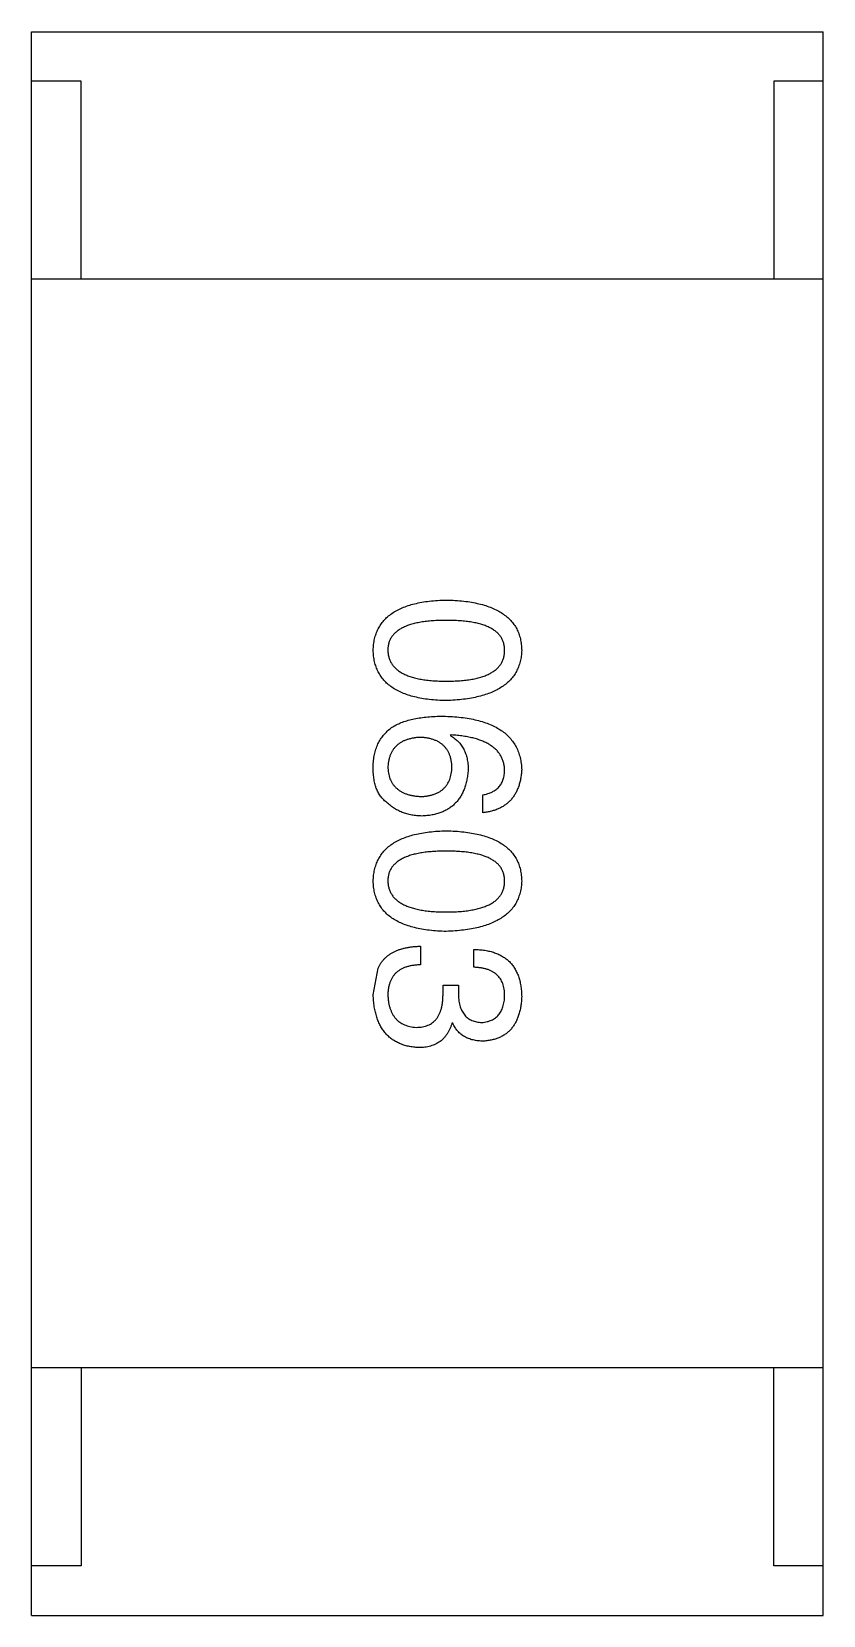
# Model space of a CAD drawing. Header units: inches. Extents: x -190 to 160, y -110 to 38.
# Drawn here: x 49.803 to 50.603, y -33.629 to -32.029 of the extents above; entities that cross this region are included whole.
import ezdxf

# ---------------------------------------------------------------- set-up
doc = ezdxf.new("R2010")
doc.units = ezdxf.units.IN
doc.header["$LTSCALE"] = 1.21
doc.header["$MEASUREMENT"] = 0
doc.layers.get('0').update_dxf_attribs({"linetype": 'CONTINUOUS'})

msp = doc.modelspace()

# ---------------------------------------------------------------- linework, layer by layer
at = {"color": 7, "linetype": 'Continuous'}
for p, q in [((49.8026, -33.6293), (49.8026, -32.0293)), ((49.8026, -32.0293), (50.6026, -32.0293)), ((50.6026, -33.6293), (50.6026, -32.0293)), ((49.8526, -32.0793), (49.8026, -32.0793)), ((49.8526, -32.2793), (49.8526, -32.0793)), ((50.5526, -32.0793), (50.5526, -32.2793)), ((50.6026, -32.0793), (50.5526, -32.0793)), ((50.6026, -32.2793), (49.8026, -32.2793)), ((50.2265, -32.7397), (50.2257, -32.7405)), ((50.2585, -32.8184), (50.2585, -32.8004)), ((50.1954, -32.9532), (50.1954, -32.9721)), ((50.2495, -32.9745), (50.2495, -32.9565)), ((50.1478, -33.0024), (50.1527, -32.9753)), ((50.2183, -33.0016), (50.2183, -32.9926)), ((50.2183, -32.9926), (50.2339, -32.9926)), ((50.2339, -32.9926), (50.2339, -33.0024)), ((50.2281, -33.0311), (50.2273, -33.0311)), ((50.6026, -33.3793), (49.8026, -33.3793)), ((49.8526, -33.3793), (49.8526, -33.5793)), ((50.5526, -33.5793), (50.5526, -33.3793)), ((49.8526, -33.5793), (49.8026, -33.5793)), ((50.6026, -33.5793), (50.5526, -33.5793)), ((49.8026, -33.6293), (50.6026, -33.6293))]:
    msp.add_line(p, q, dxfattribs=at)
for points, knots in [([(50.1478, -32.6543), (50.1479, -32.6523), (50.1481, -32.6484), (50.149, -32.6428), (50.1506, -32.6375), (50.1526, -32.6327), (50.1553, -32.6281), (50.1585, -32.624), (50.1623, -32.6202), (50.1667, -32.6169), (50.1716, -32.6139), (50.1771, -32.6113), (50.1831, -32.609), (50.1897, -32.6072), (50.1969, -32.6056), (50.2046, -32.6045), (50.2129, -32.6038), (50.2186, -32.6036), (50.2216, -32.6035)], [0, 0, 0, 0, 0.059135, 0.115606, 0.169241, 0.221578, 0.273261, 0.324749, 0.377329, 0.431642, 0.488541, 0.548597, 0.612232, 0.680174, 0.752504, 0.829777, 0.912307, 1, 1, 1, 1]), ([(50.2216, -32.6035), (50.2246, -32.6036), (50.2305, -32.6038), (50.2391, -32.6045), (50.2471, -32.6056), (50.2545, -32.6072), (50.2613, -32.609), (50.2676, -32.6113), (50.2732, -32.6139), (50.2783, -32.6169), (50.2828, -32.6202), (50.2868, -32.624), (50.2901, -32.6281), (50.2929, -32.6326), (50.295, -32.6375), (50.2966, -32.6428), (50.2975, -32.6484), (50.2977, -32.6523), (50.2978, -32.6543)], [0, 0, 0, 0, 0.088823, 0.172287, 0.250296, 0.323438, 0.392244, 0.456221, 0.516635, 0.573871, 0.628, 0.680335, 0.731489, 0.782557, 0.834044, 0.886738, 0.942089, 1, 1, 1, 1]), ([(50.2216, -32.624), (50.2192, -32.624), (50.2146, -32.624), (50.2079, -32.6244), (50.2017, -32.625), (50.1959, -32.6258), (50.1906, -32.6269), (50.1857, -32.6281), (50.1813, -32.6297), (50.1774, -32.6315), (50.1739, -32.6335), (50.1709, -32.6357), (50.1683, -32.6382), (50.1662, -32.641), (50.1645, -32.6439), (50.1634, -32.6472), (50.1627, -32.6507), (50.1626, -32.6531), (50.1626, -32.6543)], [0, 0, 0, 0, 0.096457, 0.187288, 0.27178, 0.350132, 0.423455, 0.491343, 0.554037, 0.612253, 0.666313, 0.717038, 0.764921, 0.811214, 0.856775, 0.902988, 0.950234, 1, 1, 1, 1]), ([(50.2806, -32.6543), (50.2805, -32.6531), (50.2805, -32.6507), (50.2798, -32.6472), (50.2786, -32.644), (50.277, -32.641), (50.2749, -32.6382), (50.2723, -32.6357), (50.2693, -32.6335), (50.2658, -32.6315), (50.2619, -32.6297), (50.2575, -32.6281), (50.2526, -32.6269), (50.2473, -32.6258), (50.2415, -32.625), (50.2353, -32.6244), (50.2286, -32.624), (50.224, -32.624), (50.2216, -32.624)], [0, 0, 0, 0, 0.049764, 0.097007, 0.143217, 0.188577, 0.235116, 0.282997, 0.333719, 0.387776, 0.445989, 0.508679, 0.576563, 0.649481, 0.728235, 0.812722, 0.903548, 1, 1, 1, 1]), ([(50.2216, -32.7051), (50.2186, -32.705), (50.2129, -32.7048), (50.2046, -32.7041), (50.1969, -32.703), (50.1897, -32.7014), (50.1831, -32.6996), (50.1771, -32.6973), (50.1716, -32.6947), (50.1667, -32.6917), (50.1623, -32.6884), (50.1585, -32.6846), (50.1553, -32.6805), (50.1526, -32.6759), (50.1506, -32.671), (50.149, -32.6658), (50.1481, -32.6602), (50.1479, -32.6563), (50.1478, -32.6543)], [0, 0, 0, 0, 0.08769, 0.170218, 0.24749, 0.319818, 0.387758, 0.451391, 0.511445, 0.568185, 0.622681, 0.67526, 0.726746, 0.778428, 0.830764, 0.884397, 0.940866, 1, 1, 1, 1]), ([(50.1626, -32.6543), (50.1626, -32.6556), (50.1628, -32.658), (50.1636, -32.6616), (50.1648, -32.6649), (50.1665, -32.668), (50.1686, -32.6708), (50.1712, -32.6734), (50.1743, -32.6757), (50.1778, -32.6778), (50.1817, -32.6796), (50.1861, -32.6812), (50.1909, -32.6825), (50.1962, -32.6836), (50.2019, -32.6844), (50.2081, -32.685), (50.2147, -32.6854), (50.2192, -32.6854), (50.2216, -32.6854)], [0, 0, 0, 0, 0.050879, 0.099377, 0.146973, 0.193618, 0.240619, 0.289461, 0.34047, 0.395283, 0.453059, 0.515633, 0.582666, 0.655287, 0.732971, 0.815933, 0.905166, 1, 1, 1, 1]), ([(50.2216, -32.6854), (50.224, -32.6854), (50.2286, -32.6854), (50.2353, -32.685), (50.2415, -32.6844), (50.2473, -32.6836), (50.2526, -32.6825), (50.2575, -32.6812), (50.2619, -32.6796), (50.2658, -32.6778), (50.2693, -32.6757), (50.2723, -32.6734), (50.2749, -32.6708), (50.277, -32.668), (50.2786, -32.6649), (50.2798, -32.6616), (50.2805, -32.658), (50.2805, -32.6556), (50.2806, -32.6543)], [0, 0, 0, 0, 0.095719, 0.185854, 0.269738, 0.347952, 0.420315, 0.487894, 0.550245, 0.608186, 0.662454, 0.713283, 0.761375, 0.808209, 0.854301, 0.901312, 0.949396, 1, 1, 1, 1]), ([(50.2978, -32.6543), (50.2977, -32.6563), (50.2975, -32.6601), (50.2964, -32.6656), (50.2947, -32.6708), (50.2926, -32.6757), (50.2898, -32.6801), (50.2864, -32.6842), (50.2824, -32.6879), (50.2779, -32.6913), (50.2728, -32.6943), (50.2672, -32.697), (50.261, -32.6992), (50.2542, -32.7011), (50.2468, -32.7027), (50.2389, -32.7039), (50.2305, -32.7047), (50.2246, -32.705), (50.2216, -32.7051)], [0, 0, 0, 0, 0.057415, 0.112361, 0.16496, 0.216437, 0.267441, 0.318839, 0.371478, 0.426325, 0.483626, 0.544235, 0.608673, 0.677374, 0.750405, 0.828394, 0.911525, 1, 1, 1, 1]), ([(50.1478, -32.7701), (50.1479, -32.768), (50.1482, -32.764), (50.1493, -32.7582), (50.1508, -32.7527), (50.153, -32.7477), (50.1558, -32.743), (50.1591, -32.7388), (50.163, -32.7348), (50.166, -32.7326), (50.1675, -32.7315)], [0, 0, 0, 0, 0.137449, 0.267856, 0.393219, 0.514735, 0.63397, 0.753734, 0.874967, 1, 1, 1, 1]), ([(50.1675, -32.7315), (50.169, -32.7307), (50.1723, -32.7289), (50.1775, -32.7267), (50.1832, -32.7249), (50.1893, -32.7235), (50.1959, -32.7223), (50.203, -32.7215), (50.2105, -32.7209), (50.2157, -32.7209), (50.2183, -32.7209)], [0, 0, 0, 0, 0.101889, 0.209155, 0.322694, 0.442863, 0.569758, 0.70479, 0.848502, 1, 1, 1, 1]), ([(50.2183, -32.7209), (50.2215, -32.721), (50.2276, -32.7212), (50.2364, -32.722), (50.2447, -32.7231), (50.2523, -32.7248), (50.2594, -32.7267), (50.2659, -32.7291), (50.2718, -32.7319), (50.2771, -32.7351), (50.2818, -32.7386), (50.2859, -32.7427), (50.2894, -32.7471), (50.2923, -32.7519), (50.2946, -32.7571), (50.2963, -32.7627), (50.2974, -32.7687), (50.2977, -32.7729), (50.2978, -32.775)], [0, 0, 0, 0, 0.087517, 0.169686, 0.246944, 0.319347, 0.387088, 0.450961, 0.511075, 0.567974, 0.622351, 0.675039, 0.726853, 0.778688, 0.83093, 0.884738, 0.941043, 1, 1, 1, 1]), ([(50.1954, -32.7422), (50.1941, -32.7423), (50.1915, -32.7424), (50.1879, -32.743), (50.1845, -32.7437), (50.1814, -32.7447), (50.1784, -32.7458), (50.1758, -32.7473), (50.1733, -32.7489), (50.1712, -32.7508), (50.1692, -32.7528), (50.1675, -32.7551), (50.1661, -32.7576), (50.1649, -32.7603), (50.1639, -32.7633), (50.1632, -32.7664), (50.1627, -32.7698), (50.1626, -32.7721), (50.1626, -32.7733)], [0, 0, 0, 0, 0.076467, 0.148148, 0.216496, 0.280559, 0.342274, 0.401168, 0.458322, 0.514073, 0.569257, 0.62465, 0.68124, 0.739113, 0.799947, 0.862804, 0.929597, 1, 1, 1, 1]), ([(50.2273, -32.7725), (50.2273, -32.7713), (50.2272, -32.7691), (50.2267, -32.7658), (50.226, -32.7627), (50.2251, -32.7599), (50.2239, -32.7572), (50.2225, -32.7548), (50.2208, -32.7526), (50.2189, -32.7506), (50.2168, -32.7487), (50.2145, -32.7472), (50.2119, -32.7458), (50.209, -32.7446), (50.2059, -32.7437), (50.2026, -32.7429), (50.1991, -32.7424), (50.1966, -32.7423), (50.1954, -32.7422)], [0, 0, 0, 0, 0.070453, 0.136523, 0.199866, 0.260392, 0.318446, 0.374657, 0.430182, 0.485556, 0.541071, 0.598396, 0.657208, 0.718642, 0.783247, 0.851631, 0.923928, 1, 1, 1, 1]), ([(50.2257, -32.7405), (50.2271, -32.7414), (50.2299, -32.7431), (50.2336, -32.7463), (50.2368, -32.7499), (50.2394, -32.7541), (50.2413, -32.7587), (50.2427, -32.7637), (50.2436, -32.7692), (50.2437, -32.773), (50.2437, -32.775)], [0, 0, 0, 0, 0.122276, 0.239997, 0.35611, 0.473903, 0.59404, 0.720428, 0.855383, 1, 1, 1, 1]), ([(50.2806, -32.775), (50.2805, -32.7737), (50.2803, -32.7711), (50.2794, -32.7675), (50.2783, -32.764), (50.2766, -32.7608), (50.2747, -32.7577), (50.2723, -32.7549), (50.2694, -32.7524), (50.2663, -32.7501), (50.2626, -32.748), (50.2586, -32.7461), (50.2543, -32.7445), (50.2495, -32.7431), (50.2443, -32.7419), (50.2387, -32.7409), (50.2327, -32.7402), (50.2286, -32.7399), (50.2265, -32.7397)], [0, 0, 0, 0, 0.054741, 0.107075, 0.158339, 0.208382, 0.258772, 0.310045, 0.362765, 0.417822, 0.475982, 0.537466, 0.602901, 0.673037, 0.747247, 0.826291, 0.910782, 1, 1, 1, 1]), ([(50.1601, -32.8069), (50.1591, -32.806), (50.1569, -32.8041), (50.1543, -32.8006), (50.1521, -32.7967), (50.1504, -32.7923), (50.149, -32.7874), (50.1482, -32.7821), (50.1477, -32.7762), (50.1478, -32.7722), (50.1478, -32.7701)], [0, 0, 0, 0, 0.105033, 0.21147, 0.321511, 0.438526, 0.563605, 0.698055, 0.843218, 1, 1, 1, 1]), ([(50.1626, -32.7733), (50.1627, -32.7744), (50.1628, -32.7766), (50.1634, -32.7797), (50.1642, -32.7826), (50.1652, -32.7853), (50.1665, -32.7878), (50.168, -32.7901), (50.1698, -32.7922), (50.1718, -32.7941), (50.174, -32.7958), (50.1765, -32.7973), (50.1792, -32.7986), (50.1821, -32.7997), (50.1853, -32.8006), (50.1887, -32.8012), (50.1924, -32.8018), (50.1949, -32.8019), (50.1962, -32.802)], [0, 0, 0, 0, 0.066682, 0.130303, 0.190802, 0.248749, 0.30534, 0.361219, 0.415721, 0.471765, 0.528279, 0.586428, 0.64659, 0.710143, 0.776461, 0.846692, 0.921137, 1, 1, 1, 1]), ([(50.1962, -32.802), (50.1974, -32.8019), (50.1998, -32.8018), (50.2032, -32.8013), (50.2065, -32.8005), (50.2095, -32.7996), (50.2122, -32.7985), (50.2148, -32.7972), (50.2171, -32.7956), (50.2192, -32.7939), (50.221, -32.7919), (50.2226, -32.7897), (50.224, -32.7874), (50.2251, -32.7848), (50.226, -32.782), (50.2267, -32.779), (50.2272, -32.7758), (50.2273, -32.7736), (50.2273, -32.7725)], [0, 0, 0, 0, 0.076288, 0.14871, 0.216387, 0.281386, 0.342528, 0.402111, 0.4591, 0.514852, 0.569974, 0.625644, 0.682226, 0.740156, 0.800362, 0.863471, 0.930116, 1, 1, 1, 1]), ([(50.2437, -32.775), (50.2435, -32.7768), (50.2432, -32.7804), (50.2423, -32.7855), (50.2412, -32.7903), (50.2396, -32.7948), (50.2378, -32.7989), (50.2357, -32.8027), (50.2332, -32.8061), (50.2304, -32.8092), (50.2274, -32.812), (50.2239, -32.8144), (50.2202, -32.8165), (50.2162, -32.8183), (50.2118, -32.8196), (50.2072, -32.8207), (50.2022, -32.8214), (50.1988, -32.8216), (50.197, -32.8217)], [0, 0, 0, 0, 0.074228, 0.144548, 0.211288, 0.274576, 0.335162, 0.393915, 0.450599, 0.506657, 0.562409, 0.618617, 0.676096, 0.735061, 0.79654, 0.860906, 0.928473, 1, 1, 1, 1]), ([(50.2585, -32.8004), (50.2602, -32.8), (50.2635, -32.7993), (50.2681, -32.7974), (50.272, -32.795), (50.2752, -32.7921), (50.2776, -32.7886), (50.2794, -32.7845), (50.2804, -32.7799), (50.2805, -32.7767), (50.2806, -32.775)], [0, 0, 0, 0, 0.1439, 0.274233, 0.394478, 0.509388, 0.621911, 0.738504, 0.863414, 1, 1, 1, 1]), ([(50.2978, -32.775), (50.2977, -32.7766), (50.2974, -32.7797), (50.2967, -32.7842), (50.2958, -32.7884), (50.2945, -32.7924), (50.293, -32.7961), (50.2912, -32.7995), (50.2891, -32.8027), (50.2868, -32.8056), (50.2842, -32.8081), (50.2813, -32.8104), (50.2782, -32.8125), (50.2748, -32.8142), (50.2711, -32.8157), (50.2671, -32.8169), (50.2629, -32.8179), (50.26, -32.8182), (50.2585, -32.8184)], [0, 0, 0, 0, 0.073784, 0.144317, 0.211047, 0.274818, 0.336501, 0.395724, 0.453465, 0.510016, 0.566585, 0.622844, 0.680328, 0.739335, 0.800408, 0.863904, 0.93053, 1, 1, 1, 1]), ([(50.197, -32.8217), (50.1952, -32.8216), (50.1918, -32.8215), (50.1867, -32.8209), (50.1818, -32.8197), (50.1771, -32.8181), (50.1725, -32.816), (50.1682, -32.8135), (50.164, -32.8104), (50.1614, -32.8081), (50.1601, -32.8069)], [0, 0, 0, 0, 0.12904, 0.253809, 0.377066, 0.499122, 0.621469, 0.744665, 0.870607, 1, 1, 1, 1]), ([(50.1478, -32.8875), (50.1479, -32.8855), (50.1481, -32.8816), (50.149, -32.876), (50.1506, -32.8707), (50.1526, -32.8658), (50.1553, -32.8613), (50.1585, -32.8571), (50.1623, -32.8534), (50.1667, -32.85), (50.1716, -32.847), (50.1771, -32.8444), (50.1831, -32.8422), (50.1897, -32.8403), (50.1969, -32.8388), (50.2046, -32.8377), (50.2129, -32.8369), (50.2186, -32.8367), (50.2216, -32.8366)], [0, 0, 0, 0, 0.059135, 0.115606, 0.169241, 0.221578, 0.273261, 0.324749, 0.377329, 0.431642, 0.488541, 0.548597, 0.612232, 0.680174, 0.752504, 0.829777, 0.912307, 1, 1, 1, 1]), ([(50.2216, -32.8366), (50.2246, -32.8367), (50.2305, -32.8369), (50.2391, -32.8377), (50.2471, -32.8388), (50.2545, -32.8403), (50.2613, -32.8422), (50.2676, -32.8444), (50.2732, -32.847), (50.2783, -32.85), (50.2828, -32.8534), (50.2868, -32.8571), (50.2901, -32.8613), (50.2929, -32.8658), (50.295, -32.8707), (50.2966, -32.8759), (50.2975, -32.8816), (50.2977, -32.8855), (50.2978, -32.8875)], [0, 0, 0, 0, 0.088823, 0.172287, 0.250296, 0.323438, 0.392244, 0.456221, 0.516635, 0.573871, 0.628, 0.680335, 0.731489, 0.782557, 0.834044, 0.886738, 0.942089, 1, 1, 1, 1]), ([(50.2216, -32.8571), (50.2192, -32.8571), (50.2146, -32.8572), (50.2079, -32.8576), (50.2017, -32.8581), (50.1959, -32.8589), (50.1906, -32.86), (50.1857, -32.8613), (50.1813, -32.8628), (50.1774, -32.8646), (50.1739, -32.8666), (50.1709, -32.8689), (50.1683, -32.8714), (50.1662, -32.8741), (50.1645, -32.8771), (50.1634, -32.8803), (50.1627, -32.8838), (50.1626, -32.8862), (50.1626, -32.8875)], [0, 0, 0, 0, 0.096457, 0.187288, 0.27178, 0.350132, 0.423455, 0.491343, 0.554037, 0.612253, 0.666313, 0.717038, 0.764921, 0.811214, 0.856775, 0.902988, 0.950234, 1, 1, 1, 1]), ([(50.2806, -32.8875), (50.2805, -32.8862), (50.2805, -32.8838), (50.2798, -32.8803), (50.2786, -32.8771), (50.277, -32.8741), (50.2749, -32.8714), (50.2723, -32.8688), (50.2693, -32.8666), (50.2658, -32.8646), (50.2619, -32.8628), (50.2575, -32.8613), (50.2526, -32.86), (50.2473, -32.8589), (50.2415, -32.8581), (50.2353, -32.8576), (50.2286, -32.8572), (50.224, -32.8571), (50.2216, -32.8571)], [0, 0, 0, 0, 0.049764, 0.097007, 0.143217, 0.188577, 0.235116, 0.282997, 0.333719, 0.387776, 0.445989, 0.508679, 0.576563, 0.649481, 0.728235, 0.812722, 0.903548, 1, 1, 1, 1]), ([(50.2216, -32.9383), (50.2186, -32.9382), (50.2129, -32.938), (50.2046, -32.9372), (50.1969, -32.9361), (50.1897, -32.9346), (50.1831, -32.9327), (50.1771, -32.9305), (50.1716, -32.9279), (50.1667, -32.9249), (50.1623, -32.9215), (50.1585, -32.9178), (50.1553, -32.9136), (50.1526, -32.9091), (50.1506, -32.9042), (50.149, -32.8989), (50.1481, -32.8933), (50.1479, -32.8894), (50.1478, -32.8875)], [0, 0, 0, 0, 0.08769, 0.170218, 0.24749, 0.319818, 0.387758, 0.451391, 0.511445, 0.568185, 0.622681, 0.67526, 0.726746, 0.778428, 0.830764, 0.884397, 0.940866, 1, 1, 1, 1]), ([(50.1626, -32.8875), (50.1626, -32.8887), (50.1628, -32.8912), (50.1636, -32.8947), (50.1648, -32.8981), (50.1665, -32.9011), (50.1686, -32.904), (50.1712, -32.9065), (50.1743, -32.9088), (50.1778, -32.9109), (50.1817, -32.9128), (50.1861, -32.9143), (50.1909, -32.9157), (50.1962, -32.9167), (50.2019, -32.9176), (50.2081, -32.9182), (50.2147, -32.9185), (50.2192, -32.9186), (50.2216, -32.9186)], [0, 0, 0, 0, 0.050879, 0.099377, 0.146973, 0.193618, 0.240619, 0.289461, 0.34047, 0.395283, 0.453059, 0.515633, 0.582666, 0.655287, 0.732971, 0.815933, 0.905166, 1, 1, 1, 1]), ([(50.2216, -32.9186), (50.224, -32.9186), (50.2286, -32.9185), (50.2353, -32.9182), (50.2415, -32.9176), (50.2473, -32.9167), (50.2526, -32.9156), (50.2575, -32.9143), (50.2619, -32.9127), (50.2658, -32.9109), (50.2693, -32.9088), (50.2723, -32.9065), (50.2749, -32.9039), (50.277, -32.9011), (50.2786, -32.8981), (50.2798, -32.8947), (50.2805, -32.8912), (50.2805, -32.8887), (50.2806, -32.8875)], [0, 0, 0, 0, 0.095719, 0.185854, 0.269738, 0.347952, 0.420315, 0.487894, 0.550245, 0.608186, 0.662454, 0.713283, 0.761375, 0.808209, 0.854301, 0.901312, 0.949396, 1, 1, 1, 1]), ([(50.2978, -32.8875), (50.2977, -32.8894), (50.2975, -32.8932), (50.2964, -32.8988), (50.2947, -32.904), (50.2926, -32.9088), (50.2898, -32.9133), (50.2864, -32.9174), (50.2824, -32.9211), (50.2779, -32.9245), (50.2728, -32.9275), (50.2672, -32.9301), (50.261, -32.9324), (50.2542, -32.9343), (50.2468, -32.9358), (50.2389, -32.937), (50.2305, -32.9379), (50.2246, -32.9381), (50.2216, -32.9383)], [0, 0, 0, 0, 0.057415, 0.112361, 0.16496, 0.216437, 0.267441, 0.318839, 0.371478, 0.426325, 0.483626, 0.544235, 0.608673, 0.677374, 0.750405, 0.828394, 0.911525, 1, 1, 1, 1]), ([(50.1527, -32.9753), (50.1531, -32.9745), (50.154, -32.9727), (50.1555, -32.9703), (50.1572, -32.968), (50.1591, -32.9659), (50.1611, -32.964), (50.1633, -32.9622), (50.1657, -32.9606), (50.1683, -32.9591), (50.1711, -32.9578), (50.174, -32.9566), (50.1771, -32.9557), (50.1804, -32.9549), (50.1839, -32.9542), (50.1876, -32.9537), (50.1914, -32.9534), (50.194, -32.9533), (50.1954, -32.9532)], [0, 0, 0, 0, 0.056906, 0.113264, 0.168825, 0.223843, 0.279195, 0.335267, 0.392098, 0.450414, 0.51054, 0.572219, 0.636652, 0.703156, 0.773102, 0.845505, 0.921063, 1, 1, 1, 1]), ([(50.2495, -32.9565), (50.2514, -32.9565), (50.2551, -32.9567), (50.2605, -32.9573), (50.2656, -32.9583), (50.2703, -32.9597), (50.2746, -32.9614), (50.2785, -32.9635), (50.2822, -32.9659), (50.2854, -32.9687), (50.2882, -32.9719), (50.2907, -32.9754), (50.2928, -32.9793), (50.2946, -32.9836), (50.296, -32.9882), (50.2969, -32.9932), (50.2976, -32.9985), (50.2978, -33.0021), (50.2978, -33.004)], [0, 0, 0, 0, 0.074804, 0.144899, 0.211458, 0.274554, 0.334363, 0.392059, 0.448123, 0.503024, 0.558154, 0.613471, 0.670844, 0.729926, 0.792003, 0.857405, 0.926768, 1, 1, 1, 1]), ([(50.1954, -32.9721), (50.194, -32.9721), (50.1915, -32.9722), (50.1877, -32.9727), (50.1843, -32.9733), (50.181, -32.9742), (50.1781, -32.9754), (50.1754, -32.9768), (50.1729, -32.9784), (50.1707, -32.9802), (50.1688, -32.9823), (50.1671, -32.9846), (50.1657, -32.9871), (50.1646, -32.9899), (50.1637, -32.9929), (50.163, -32.9961), (50.1626, -32.9996), (50.1626, -33.002), (50.1626, -33.0032)], [0, 0, 0, 0, 0.07723, 0.149593, 0.217944, 0.282232, 0.34411, 0.402297, 0.458791, 0.513966, 0.568538, 0.623291, 0.679957, 0.737243, 0.798142, 0.86118, 0.928728, 1, 1, 1, 1]), ([(50.2806, -33.0032), (50.2806, -33.0021), (50.2805, -32.9999), (50.2802, -32.9967), (50.2796, -32.9937), (50.2787, -32.991), (50.2776, -32.9884), (50.2763, -32.9861), (50.2747, -32.984), (50.2728, -32.9821), (50.2708, -32.9804), (50.2684, -32.9789), (50.2659, -32.9776), (50.263, -32.9766), (50.26, -32.9757), (50.2567, -32.9751), (50.2531, -32.9747), (50.2507, -32.9746), (50.2495, -32.9745)], [0, 0, 0, 0, 0.069877, 0.136363, 0.198671, 0.257968, 0.315462, 0.370709, 0.425568, 0.479847, 0.535753, 0.592303, 0.651386, 0.713311, 0.778642, 0.84836, 0.921866, 1, 1, 1, 1]), ([(50.1937, -33.0557), (50.1919, -33.0555), (50.1884, -33.0553), (50.1834, -33.0544), (50.1787, -33.0532), (50.1743, -33.0515), (50.1702, -33.0495), (50.1665, -33.0471), (50.1631, -33.0443), (50.16, -33.0412), (50.1573, -33.0376), (50.155, -33.0337), (50.1529, -33.0294), (50.1512, -33.0247), (50.1499, -33.0197), (50.1488, -33.0142), (50.1481, -33.0084), (50.1479, -33.0044), (50.1478, -33.0024)], [0, 0, 0, 0, 0.068236, 0.132937, 0.194125, 0.253174, 0.310181, 0.365986, 0.421096, 0.476216, 0.532352, 0.590232, 0.649824, 0.71274, 0.778406, 0.848058, 0.921922, 1, 1, 1, 1]), ([(50.1626, -33.0032), (50.1627, -33.0044), (50.1628, -33.0068), (50.1633, -33.0103), (50.164, -33.0135), (50.1649, -33.0165), (50.166, -33.0193), (50.1673, -33.0219), (50.1688, -33.0243), (50.1705, -33.0264), (50.1724, -33.0283), (50.1745, -33.03), (50.1768, -33.0314), (50.1793, -33.0326), (50.182, -33.0336), (50.1849, -33.0344), (50.188, -33.0349), (50.1902, -33.0351), (50.1913, -33.0352)], [0, 0, 0, 0, 0.076694, 0.149502, 0.218019, 0.283183, 0.345589, 0.405199, 0.462852, 0.519478, 0.575313, 0.630559, 0.687006, 0.744638, 0.804006, 0.866059, 0.931486, 1, 1, 1, 1]), ([(50.1913, -33.0352), (50.1923, -33.0352), (50.1945, -33.0351), (50.1976, -33.0347), (50.2004, -33.034), (50.2031, -33.0331), (50.2055, -33.032), (50.2078, -33.0305), (50.2098, -33.0288), (50.2116, -33.0268), (50.2132, -33.0245), (50.2146, -33.022), (50.2157, -33.0193), (50.2167, -33.0162), (50.2174, -33.0129), (50.2179, -33.0094), (50.2183, -33.0056), (50.2183, -33.0029), (50.2183, -33.0016)], [0, 0, 0, 0, 0.066518, 0.129194, 0.188613, 0.245254, 0.300032, 0.353805, 0.407079, 0.461108, 0.516272, 0.574141, 0.634837, 0.699275, 0.767504, 0.840272, 0.917505, 1, 1, 1, 1]), ([(50.2339, -33.0024), (50.2339, -33.0035), (50.234, -33.0056), (50.2344, -33.0087), (50.2349, -33.0116), (50.2356, -33.0143), (50.2365, -33.0167), (50.2376, -33.019), (50.2388, -33.021), (50.2402, -33.0229), (50.2418, -33.0246), (50.2435, -33.026), (50.2455, -33.0272), (50.2476, -33.0283), (50.2498, -33.0291), (50.2523, -33.0297), (50.2549, -33.0301), (50.2567, -33.0302), (50.2576, -33.0303)], [0, 0, 0, 0, 0.079415, 0.154091, 0.22508, 0.29186, 0.355026, 0.415127, 0.472418, 0.528511, 0.583551, 0.638361, 0.693547, 0.750023, 0.807857, 0.868401, 0.932259, 1, 1, 1, 1]), ([(50.2576, -33.0303), (50.2585, -33.0302), (50.2603, -33.03), (50.2628, -33.0295), (50.2652, -33.0288), (50.2674, -33.028), (50.2694, -33.027), (50.2713, -33.0257), (50.273, -33.0243), (50.2745, -33.0227), (50.2759, -33.0209), (50.277, -33.0189), (50.2781, -33.0168), (50.2789, -33.0144), (50.2796, -33.0119), (50.2801, -33.0091), (50.2805, -33.0062), (50.2806, -33.0042), (50.2806, -33.0032)], [0, 0, 0, 0, 0.067655, 0.132224, 0.194132, 0.253145, 0.309858, 0.366002, 0.421361, 0.47702, 0.532632, 0.590536, 0.65067, 0.713258, 0.779588, 0.848803, 0.921949, 1, 1, 1, 1]), ([(50.2978, -33.004), (50.2977, -33.0057), (50.2976, -33.0091), (50.2969, -33.014), (50.2961, -33.0185), (50.2948, -33.0228), (50.2934, -33.0267), (50.2917, -33.0303), (50.2897, -33.0336), (50.2874, -33.0366), (50.2849, -33.0393), (50.282, -33.0417), (50.2789, -33.0437), (50.2755, -33.0455), (50.2719, -33.0468), (50.2679, -33.0479), (50.2637, -33.0487), (50.2608, -33.049), (50.2593, -33.0491)], [0, 0, 0, 0, 0.077845, 0.151584, 0.221397, 0.287366, 0.350104, 0.410398, 0.467998, 0.524388, 0.579979, 0.635152, 0.690917, 0.747936, 0.806661, 0.867861, 0.932479, 1, 1, 1, 1]), ([(50.2273, -33.0311), (50.227, -33.0321), (50.2264, -33.034), (50.2253, -33.0368), (50.2239, -33.0394), (50.2225, -33.0418), (50.2209, -33.044), (50.2192, -33.0461), (50.2173, -33.0479), (50.2153, -33.0496), (50.2131, -33.051), (50.2107, -33.0523), (50.2083, -33.0533), (50.2056, -33.0541), (50.2029, -33.0549), (50.1999, -33.0553), (50.1969, -33.0556), (50.1948, -33.0557), (50.1937, -33.0557)], [0, 0, 0, 0, 0.069445, 0.136039, 0.200011, 0.261745, 0.322328, 0.381403, 0.438864, 0.496655, 0.554398, 0.612391, 0.672266, 0.733005, 0.79604, 0.861293, 0.928785, 1, 1, 1, 1]), ([(50.2593, -33.0491), (50.2575, -33.0491), (50.2539, -33.049), (50.2488, -33.0481), (50.2442, -33.0467), (50.24, -33.0447), (50.2363, -33.0422), (50.233, -33.039), (50.2303, -33.0353), (50.2289, -33.0325), (50.2281, -33.0311)], [0, 0, 0, 0, 0.143686, 0.277942, 0.40333, 0.521785, 0.638573, 0.755208, 0.874773, 1, 1, 1, 1])]:
    msp.add_open_spline(points, degree=3, knots=knots, dxfattribs=at)

doc.saveas('drawing.dxf')
